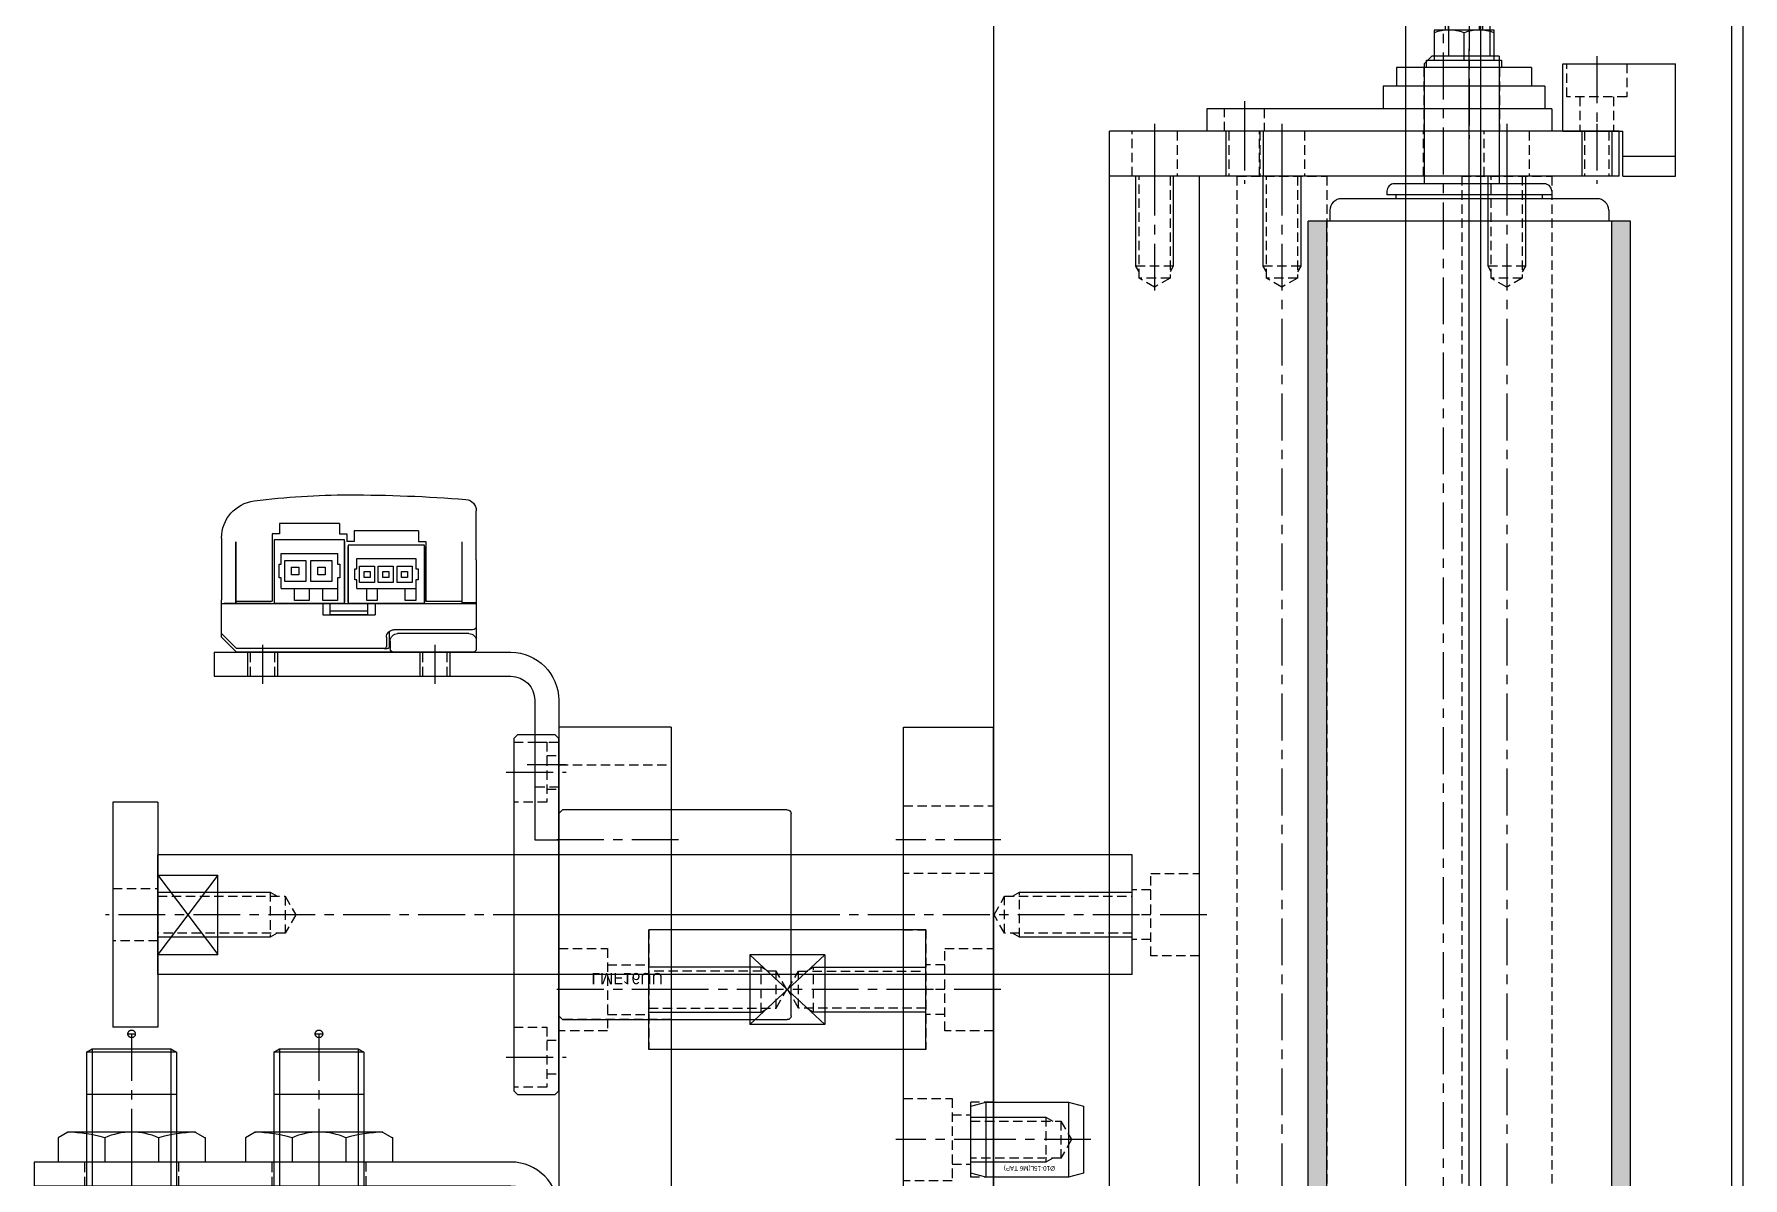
# Model space of a CAD drawing. Header units: inches. Extents: x 0 to 77285, y -118 to 40065.
# Drawn here: x 4380.1 to 4608.1, y 21730.5 to 21883 of the extents above; entities that cross this region are included whole.
import ezdxf
from ezdxf.enums import TextEntityAlignment as Align

# ---------------------------------------------------------------- set-up
doc = ezdxf.new("R2010")
doc.units = ezdxf.units.IN
doc.header["$LTSCALE"] = 5
doc.header["$MEASUREMENT"] = 0
doc.linetypes.add('CENTER', pattern=[2, 1.25, -0.25, 0.25, -0.25])
doc.linetypes.add('HIDDEN', pattern=[0.375, 0.25, -0.125])
for name, color, linetype in [('11', 1, 'CENTER'), ('22', 2, 'HIDDEN'), ('44', 4, 'Continuous'), ('55', 5, 'Continuous'), ('77', 40, 'HIDDEN'), ('A', 8, 'Continuous'), ('B', 123, 'Continuous'), ('BOM-T', 4, 'Continuous'), ('G', 231, 'Continuous'), ('T', 3, 'Continuous'), ('Y', 60, 'Continuous')]:
    doc.layers.add(name, color=color, linetype=linetype)
doc.styles.get("Standard").update_dxf_attribs({"font": 'arial.ttf'})

# ---------------------------------------------------------------- blocks, each defined once
blk = doc.blocks.new('A$Cf3caff21')
for p, q in [((-105.5, -170), (-105.5, -7330)), ((-50.5, -170), (-50.5, -7330)), ((-40.5, -170), (-40.5, -7330)), ((-7, -170), (-7, -7330))]:
    blk.add_line(p, q)
at = {"layer": '11'}
blk.add_line((-45.5, -170), (-45.5, -7330), dxfattribs=at)
at = {"layer": 'B'}
blk.add_line((-5.5, -170), (-5.5, -7330), dxfattribs=at)
blk = doc.blocks.new('A$Cd39330c3E')
for p, q in [((-6, 10.1), (-6, -11.5)), ((-6, 10.1), (-3, 10.1)), ((-3, 11), (0, 11)), ((-3, 11), (-3, -35)), ((0, 11), (0, -35)), ((-8.5, 8.3), (-8.5, -9.7)), ((-8.5, 8.3), (-6, 8.3)), ((-9.5, 3.3), (-13.5, 3.3)), ((-13.5, 3.3), (-13.5, -4.7)), ((-9.5, -5.7), (-9.5, 4.3)), ((-9.5, 4.3), (-8.5, 4.3)), ((-9.5, -4.7), (-9.5, 3.3)), ((-8.5, 4.3), (-8.5, -5.7)), ((-15.57, 1.8), (-16, 1.37)), ((-16, 1.37), (-16, -2.77)), ((-13.5, 1.8), (-15.57, 1.8)), ((-15.57, 1.8), (-15.57, -3.2)), ((-9.5, -0.7), (-13.14, -0.7)), ((-16, -2.77), (-15.57, -3.2)), ((-15.57, -3.2), (-13.5, -3.2)), ((-13.5, -4.7), (-9.5, -4.7)), ((-8.5, -5.7), (-9.5, -5.7)), ((-8.5, -9.7), (-6, -9.7)), ((-6, -11.5), (-3, -11.5)), ((-3, -35), (0, -35))]:
    blk.add_line(p, q)
for centre in [(-7.72, 1.3), (-7.72, -2.7)]:
    blk.add_arc(centre, 5.78, 159.7438, 200.2562)
at = {"layer": '11'}
for p, q in [((-17, 0), (1, 0)), ((-4, -30), (1, -30))]:
    blk.add_line(p, q, dxfattribs=at)
at = {"layer": '22'}
for p, q in [((-8.5, 4.05), (0, 4.05)), ((-8.5, -6.05), (0, -6.05)), ((-3, -27.35), (0, -27.35)), ((0, -32.65), (-3, -32.65))]:
    blk.add_line(p, q, dxfattribs=at)
at = {"layer": 'T'}
for p, q in [((-13.5, 1.37), (-16, 1.37)), ((-13.5, -2.77), (-16, -2.77))]:
    blk.add_line(p, q, dxfattribs=at)
blk = doc.blocks.new('A$Ce961e380')
h = blk.add_hatch(color=256)
h.dxf.hatch_style = 1
h.paths.add_polyline_path([(177.5, 0), (-177.5, 0), (-177.5, -2.5), (177.5, -2.5)])
h.paths.add_polyline_path([(177.5, -40.5), (-177.5, -40.5), (-177.5, -43), (177.5, -43)])
for p, q in [((177.5, 0), (-177.5, 0)), ((-177.5, 0), (-177.5, -43)), ((-180.5, -4.44), (-180.5, -38.56)), ((-178.96, -2.9), (-177.5, -2.9)), ((177.5, -2.5), (-177.5, -2.5)), ((-181.5, -10.5), (-181, -10.5)), ((-181, -10.5), (-181, -32.5)), ((-182.5, -11.5), (-182.5, -31.5)), ((-180.5, -11.75), (-181, -11.75)), ((-199.5, -17.5), (-182.5, -17.5)), ((-199.5, -17.5), (-199.5, -26.5)), ((-204.63, -18.75), (-199.5, -18.75)), ((-199.5, -24.25), (-205.21, -24.25)), ((-199.5, -26.5), (-198.5, -27.5)), ((-198.5, -27.5), (-182.5, -27.5)), ((-180.5, -31.25), (-181, -31.25)), ((-181.5, -32.5), (-181, -32.5)), ((-178.96, -40.1), (-177.5, -40.1)), ((177.5, -40.5), (-177.5, -40.5)), ((177.5, -43), (-177.5, -43))]:
    blk.add_line(p, q)
for centre, radius, start, end in [((-178.96, -4.44), 1.54, 90, 180), ((-181.5, -11.5), 1, 90, 180), ((-181.5, -31.5), 1, 180, 270), ((-178.96, -38.56), 1.54, 180, 270)]:
    blk.add_arc(centre, radius, start, end)
at = {"layer": '11'}
blk.add_line((200.5, -21.5), (-200.5, -21.5), dxfattribs=at)
blk = doc.blocks.new('A$C413fe28c')
for p, q in [((0, 71, 0), (0, 3, 0)), ((6, 71), (0, 71)), ((6, 71, 0), (6, 3, 0)), ((6, 3, 0), (0, 3, 0))]:
    blk.add_line(p, q)
at = {"layer": '11'}
for p, q in [((-1, 68), (7, 68)), ((-1, 56, 0), (7, 56, 0)), ((7, 51, 0), (-1, 51, 0)), ((-1, 26, 0), (7, 26, 0)), ((-1, 21, 0), (7, 21, 0)), ((-1, 9, 0), (7, 9, 0))]:
    blk.add_line(p, q, dxfattribs=at)
at = {"layer": '22'}
for p, q in [((0, 69.62), (6, 69.62)), ((0, 66.38), (6, 66.38)), ((0, 59, 0), (6, 59, 0)), ((6, 53, 0), (0, 53, 0)), ((0, 29, 0), (6, 29, 0)), ((0, 23.07, 0), (6, 23.07, 0)), ((6, 23, 0), (0, 23, 0)), ((0, 18.93, 0), (6, 18.93, 0)), ((0, 12, 0), (6, 12, 0)), ((6, 6, 0), (0, 6, 0))]:
    blk.add_line(p, q, dxfattribs=at)
at = {"layer": '77'}
blk.add_line((6, 44.9, 0), (0, 44.9, 0), dxfattribs=at)
at = {"layer": 'T'}
for p, q in [((0, 70), (6, 70)), ((0, 66), (6, 66)), ((0, 23.5, 0), (6, 23.5, 0)), ((0, 18.5, 0), (6, 18.5, 0))]:
    blk.add_line(p, q, dxfattribs=at)
blk = doc.blocks.new('A$C00f3e74d')
for p, q in [((6, 10.5), (-9, 10.5)), ((-9, -4.5, 0), (-9, 10.5, 0)), ((3.36, 10.5), (3.36, 3.5)), ((6, 3.5, 0), (6, 10.5, 0)), ((6, 3.5), (0, 3.5)), ((0, -4.5), (0, 3.5)), ((0, -4.5), (-9, -4.5))]:
    blk.add_line(p, q)
at = {"layer": '11'}
blk.add_line((-10, 0), (2, 0), dxfattribs=at)
at = {"layer": '22'}
for p, q in [((-9, 4), (-4.6, 4)), ((-4.6, 4), (-4.6, -4)), ((-4.6, 2.25), (0, 2.25)), ((-4.6, -2.25), (0, -2.25)), ((-4.6, -4), (-9, -4))]:
    blk.add_line(p, q, dxfattribs=at)
blk = doc.blocks.new('A$C57a92363')
for p, q in [((367, 0, 2129.45), (0, 0, 2129.45)), ((0, 0, 2129.45), (0, -12, 2129.45)), ((367, -12, 2129.45), (0, -12, 2129.45))]:
    blk.add_line(p, q)
at = {"layer": '11'}
for p, q in [((98.5, 1, 2129.45), (98.5, -13, 2129.45)), ((-1, -6, 2129.45), (15.79, -6, 2129.45))]:
    blk.add_line(p, q, dxfattribs=at)
at = {"layer": '22'}
for p, q in [((93, -6.5, 2129.45), (93, 0, 2129.45)), ((104, 0, 2129.45), (104, -6.5, 2129.45)), ((0, -3.93, 2129.45), (13.6, -3.93, 2129.45)), ((12, -3.5, 2129.45), (12, -8.5, 2129.45)), ((13.6, -3.93, 2129.45), (14.79, -6, 2129.45)), ((13.6, -3.93, 2129.45), (13.6, -8.07, 2129.45)), ((14.79, -6, 2129.45), (13.6, -8.07, 2129.45)), ((104, -6.5, 2129.45), (93, -6.5, 2129.45)), ((95.2, -6.5, 2129.45), (95.2, -9, 2129.45)), ((101.8, -6.5, 2129.45), (101.8, -9, 2129.45)), ((13.6, -8.07, 2129.45), (0, -8.07, 2129.45)), ((106.5, -9, 2129.45), (90.5, -9, 2129.45)), ((90.5, -9, 2129.45), (90.5, -12, 2129.45)), ((106.5, -9, 2129.45), (106.5, -12, 2129.45))]:
    blk.add_line(p, q, dxfattribs=at)
at = {"layer": 'T'}
for p, q in [((0, -3.5, 2129.45), (12, -3.5, 2129.45)), ((12, -3.5, 2129.45), (12.75, -3.93, 2129.45)), ((12, -8.5, 2129.45), (0, -8.5, 2129.45)), ((12.75, -8.07, 2129.45), (12, -8.5, 2129.45))]:
    blk.add_line(p, q, dxfattribs=at)
blk = doc.blocks.new('A$C638f0059')
h = blk.add_hatch(color=256)
h.dxf.hatch_style = 1
h.paths.add_polyline_path([(290, -40.5), (0, -40.5), (0, -43), (290, -43)])
h.paths.add_polyline_path([(177.5, 0), (0, 0), (0, -2.5), (177.5, -2.5)])
h.paths.add_polyline_path([(290, 0), (177.5, 0), (177.5, -2.5), (290, -2.5)])
for p, q in [((0, 0), (0, -43)), ((290, 0), (0, 0)), ((-3, -4.44), (-3, -38.56)), ((-1.46, -2.9), (0, -2.9)), ((290, -2.5), (0, -2.5)), ((-4, -10.5), (-3.5, -10.5)), ((-3.5, -10.5), (-3.5, -32.5)), ((-5, -11.5), (-5, -31.5)), ((-3, -11.75), (-3.5, -11.75)), ((-22, -17.5), (-5, -17.5)), ((-22, -17.5), (-22, -26.5)), ((-27.13, -18.75), (-22, -18.75)), ((-22, -24.25), (-27.71, -24.25)), ((-22, -26.5), (-21, -27.5)), ((-21, -27.5), (-5, -27.5)), ((-3, -31.25), (-3.5, -31.25)), ((-4, -32.5), (-3.5, -32.5)), ((-1.46, -40.1), (0, -40.1)), ((290, -40.5), (0, -40.5)), ((290, -43), (0, -43))]:
    blk.add_line(p, q)
for centre, radius, start, end in [((-1.46, -4.44), 1.54, 90, 180), ((-4, -11.5), 1, 90, 180), ((-4, -31.5), 1, 180, 270), ((-1.46, -38.56), 1.54, 180, 270)]:
    blk.add_arc(centre, radius, start, end)
at = {"layer": '11'}
blk.add_line((313, -21.5), (-23, -21.5), dxfattribs=at)
blk = doc.blocks.new('A$Cb8b4a96a')
for p, q in [((0, -6), (0, 6)), ((0, 6), (367, 6)), ((0, -6), (367, -6))]:
    blk.add_line(p, q)
at = {"layer": '11'}
blk.add_line((-1, 0), (368, 0), dxfattribs=at)
at = {"layer": '22'}
for p, q in [((12, 2.5), (12, -2.5)), ((0, 2.07), (13.6, 2.07)), ((13.6, 2.07), (14.79, 0)), ((13.6, 2.07), (13.6, -2.07)), ((14.79, 0), (13.6, -2.07)), ((13.6, -2.07), (0, -2.07))]:
    blk.add_line(p, q, dxfattribs=at)
at = {"layer": 'T'}
for p, q in [((0, 2.5), (12, 2.5)), ((12, 2.5), (12.75, 2.07)), ((12.75, -2.07), (12, -2.5)), ((12, -2.5), (0, -2.5))]:
    blk.add_line(p, q, dxfattribs=at)
blk = doc.blocks.new('A$C873b79c8')
for p, q in [((0, -6), (0, 6)), ((0, 6), (302, 6, 0)), ((0, -6), (302, -6, 0))]:
    blk.add_line(p, q)
at = {"layer": '11'}
blk.add_line((-1, 0), (303, 0, 0), dxfattribs=at)
at = {"layer": '22'}
for p, q in [((12, 2.5), (12, -2.5)), ((0, 2.07), (13.6, 2.07)), ((13.6, 2.07), (14.79, 0)), ((13.6, 2.07), (13.6, -2.07)), ((14.79, 0), (13.6, -2.07)), ((13.6, -2.07), (0, -2.07))]:
    blk.add_line(p, q, dxfattribs=at)
at = {"layer": 'T'}
for p, q in [((0, 2.5), (12, 2.5)), ((12, 2.5), (12.75, 2.07)), ((12.75, -2.07), (12, -2.5)), ((12, -2.5), (0, -2.5))]:
    blk.add_line(p, q, dxfattribs=at)
blk = doc.blocks.new('A$Cec0c863b')
for p, q in [((8, 0), (-8, 0)), ((-8, 0), (-8, -130)), ((8, 0), (8, -130)), ((5.29, -122), (-5.29, -122)), ((-5.29, -130), (-5.29, -122)), ((5.29, -130), (5.29, -122)), ((8, -130), (-8, -130))]:
    blk.add_line(p, q)
at = {"layer": '11'}
blk.add_line((0, 1), (0, -131), dxfattribs=at)
at = {"layer": '22'}
for p, q in [((-2.46, -17), (-2.46, 0)), ((2.46, 0), (2.46, -17)), ((3, -15), (-3, -15)), ((0, -18.42), (-2.46, -17)), ((2.46, -17), (-2.46, -17)), ((2.46, -17), (0, -18.42)), ((-2.46, -113), (0, -111.58)), ((0, -111.58), (2.46, -113)), ((-2.46, -130), (-2.46, -113)), ((-2.46, -113), (2.46, -113)), ((2.46, -113), (2.46, -130)), ((-3, -115), (3, -115))]:
    blk.add_line(p, q, dxfattribs=at)
at = {"layer": 'A'}
for p, q in [((-5.29, -122), (5.29, -130)), ((-5.29, -130), (5.29, -122))]:
    blk.add_line(p, q, dxfattribs=at)
at = {"layer": 'T'}
for p, q in [((-3, -15), (-3, 0)), ((3, 0), (3, -15)), ((-2.46, -15.94), (-3, -15)), ((3, -15), (2.46, -15.94)), ((-3, -115), (-2.46, -114.06)), ((-3, -130), (-3, -115)), ((2.46, -114.06), (3, -115)), ((3, -115), (3, -130))]:
    blk.add_line(p, q, dxfattribs=at)
blk = doc.blocks.new('A$C362a6d6b')
for p, q in [((-15, 0), (15, 0)), ((-15, 0), (-15, -6)), ((15, 0), (15, -6)), ((-15, -6), (15, -6))]:
    blk.add_line(p, q)
at = {"layer": '11'}
blk.add_line((0, 1), (0, -7), dxfattribs=at)
at = {"layer": '22'}
for p, q in [((-3.5, -6), (-3.5, 0)), ((3.5, 0), (3.5, -6))]:
    blk.add_line(p, q, dxfattribs=at)
blk = doc.blocks.new('A$C5cd82ed8')
for name, p in [('A$C413fe28c', (0, 0, 0)), ('A$C57a92363', (6, 15)), ('A$Cec0c863b', (104.5, 6, 2129.45)), ('A$C362a6d6b', (104.5, -124, 2129.45))]:
    blk.add_blockref(name, p)
at = {"layer": '22'}
for p in [(6, 56, 0), (6, 26, 0)]:
    blk.add_blockref('A$Cb8b4a96a', p, dxfattribs=at)
at = {"layer": '44'}
blk.add_blockref('A$Cd39330c3E', (0, 51), dxfattribs=at)
at = {"layer": '55'}
for name, p in [('A$Ce961e380', (189.5, 72.5)), ('A$C638f0059', (12, 72.5))]:
    blk.add_blockref(name, p, dxfattribs=at)
at = {"layer": '77'}
for p in [(6, 56, 0), (6, 26, 0)]:
    blk.add_blockref('A$C873b79c8', p, dxfattribs=at)
at = {"layer": 'G'}
blk.add_blockref('A$C00f3e74d', (0, 68), dxfattribs=at)
blk = doc.blocks.new('A$C348276db')
for p, q in [((15, 15, 3256.04), (15, 0, 3256.04)), ((15, 15, 3256.04), (235, 15, 3256.04)), ((26, 15, 3256.04), (26, 0, 3256.04)), ((54, 15, 3256.04), (54, 0, 3256.04)), ((91.68, 0, 3256.04), (91.68, 15, 3256.04)), ((98.32, 0, 3256.04), (98.32, 15, 3256.04)), ((102, 0, 3256.04), (102, 15, 3256.04)), ((148, 0, 3256.04), (148, 15, 3256.04)), ((151.68, 0, 3256.04), (151.68, 15, 3256.04)), ((158.32, 0, 3256.04), (158.32, 15, 3256.04)), ((196, 15, 3256.04), (196, 0, 3256.04)), ((224, 15, 3256.04), (224, 0, 3256.04)), ((235, 15, 3256.04), (235, 0, 3256.04)), ((15, 0, 3256.04), (235, 0, 3256.04))]:
    blk.add_line(p, q)
at = {"layer": '11'}
for p, q in [((40, 16, 3256.04), (40, -1, 3256.04)), ((95, -1, 3256.04), (95, 16, 3256.04)), ((125, -2, 3256.04), (125, 17, 3256.04)), ((155, -1, 3256.04), (155, 16, 3256.04)), ((210, 16, 3256.04), (210, -1, 3256.04))]:
    blk.add_line(p, q, dxfattribs=at)
at = {"layer": 'T'}
for p, q in [((91, 0, 3256.04), (91, 15, 3256.04)), ((99, 0, 3256.04), (99, 15, 3256.04)), ((151, 0, 3256.04), (151, 15, 3256.04)), ((159, 0, 3256.04), (159, 15, 3256.04))]:
    blk.add_line(p, q, dxfattribs=at)
blk = doc.blocks.new('A$Ccf0fb916')
for p, q in [((-24, 5.5), (-23.5, 6)), ((-24, 0.5), (-24, 5.5)), ((-23.5, 6), (23.5, 6)), ((23.5, 6), (24, 5.5)), ((24, 5.5), (24, 0.5)), ((-23.5, 0), (-24, 0.5)), ((23.5, 0), (-23.5, 0)), ((-13.5, 0), (-14, -0.5)), ((14, -0.5), (13.5, 0)), ((24, 0.5), (23.5, 0)), ((-14, -30.5), (-14, -0.5)), ((14, -0.5), (14, -30.5)), ((13.5, -31), (-13.5, -31))]:
    blk.add_line(p, q)
for centre, start, end in [((-13.5, -30.5), 180, 270), ((13.5, -30.5), 270, 360)]:
    blk.add_arc(centre, 0.5, start, end)
at = {"layer": '11'}
for p, q in [((-19, 7), (-19, -1)), ((0, -32), (0, 7)), ((19, 7), (19, -1))]:
    blk.add_line(p, q, dxfattribs=at)
at = {"layer": '22'}
for p, q in [((-23, 6), (-23, 1.6)), ((-15, 1.6), (-15, 6)), ((15, 6), (15, 1.6)), ((23, 1.6), (23, 6)), ((-23, 1.6), (-15, 1.6)), ((-21.25, 1.6), (-21.25, 0)), ((-16.75, 1.6), (-16.75, 0)), ((15, 1.6), (23, 1.6)), ((16.75, 1.6), (16.75, 0)), ((21.25, 1.6), (21.25, 0))]:
    blk.add_line(p, q, dxfattribs=at)
at = {"layer": 'BOM-T', "color": 4}
blk.add_text('LMF16UU', height=1.5, rotation=270, dxfattribs=at).set_placement((8.52, -4.36), align=Align.MIDDLE_LEFT)
blk = doc.blocks.new('A$C155e952e')
for p, q in [((-4, 18.31), (-3.24, 19.63)), ((-4, 18.31), (-4, 1.31)), ((-3.24, 19.63), (0, 19.63)), ((0, 19.63), (0, 0)), ((-3.24, 13.41), (0, 13.41)), ((-3.24, 6.22), (0, 6.22)), ((-4, 1.31), (-3.24, 0)), ((-3.24, 0), (0, 0))]:
    blk.add_line(p, q)
for centre, radius, start, end in [((17.82, 19.18), 21.84, 182.2649, 195.323), ((4.92, 9.81), 8.92, 156.1938, 179.9413), ((4.92, 9.82), 8.92, 180.0587, 203.8062), ((17.82, 0.45), 21.84, 164.677, 177.7351)]:
    blk.add_arc(centre, radius, start, end)
for p in [(-4, 18.31), (-4, 18.31), (-3.24, 19.63), (-4, 1.31)]:
    blk.add_point(p)
blk = doc.blocks.new('A$Ce7fb24a1')
for p, q in [((2.9, 5.25), (3.33, 6)), ((2.9, -5.25), (2.9, 5.25)), ((3.33, 6), (34, 6)), ((3.33, 6), (3.33, -6)), ((34.4, 5.3), (34, 6)), ((34, 6), (34, 3.32)), ((34.4, 5.3), (34.4, -5.3)), ((34.4, 5), (34.9, 5)), ((34.4, 5), (38.9, 5)), ((34.9, 5), (34.9, -5)), ((34.9, 4.92), (36.9, 4.3)), ((24.4, 3.32), (34.4, 3.32)), ((24.4, 3.32), (24.4, -3.32)), ((36.9, 4.3), (36.9, -4.3)), ((36.9, 4.3), (39.4, 4.3)), ((39.4, -4.5), (39.4, 4.5)), ((39.4, 3.5), (39.9, 3.5)), ((39.4, 2.9), (39.9, 2.9)), ((39.9, -4.05), (39.9, 4.05)), ((40.7, -3.76), (40.7, 3.76)), ((40.7, 2.9), (41.2, 2.9)), ((41.2, -3.6), (41.2, 3.6)), ((42, -3.39), (42, 3.39)), ((42, 2.75), (42.5, 2.75)), ((42.5, -3.29), (42.5, 3.29)), ((43.3, -3.15), (43.3, 3.15)), ((43.8, -3.09), (43.8, 3.1)), ((44.6, -3.03), (44.6, 3.03)), ((44.6, 2.75), (45.1, 2.75)), ((45.1, 2.9), (45.9, 2.9)), ((45.1, 2.9), (45.1, -2.9)), ((45.9, 2.9), (45.9, -2.9)), ((46.4, 2.9), (47.6, 2.9)), ((46.4, 2.9), (46.4, -2.9)), ((48.1, -2.4), (48.1, 2.4)), ((42, 2.07), (42.5, 2.07)), ((44.6, 2.07), (45.1, 2.07)), ((48.1, 2), (65.2, 2)), ((42, -2.08), (42.5, -2.08)), ((44.6, -2.08), (45.1, -2.08)), ((48.1, -2), (65.2, -2)), ((24.4, -3.32), (34.4, -3.32)), ((34, -3.32), (34, -6)), ((36.9, -4.3), (34.9, -4.92)), ((36.9, -4.3), (39.4, -4.3)), ((39.4, -2.9), (39.9, -2.9)), ((39.4, -3.5), (39.9, -3.5)), ((40.7, -2.9), (41.2, -2.9)), ((42, -2.75), (42.5, -2.75)), ((44.6, -2.75), (45.1, -2.75)), ((45.1, -2.9), (45.9, -2.9)), ((46.4, -2.9), (47.6, -2.9)), ((3.33, -6), (2.9, -5.25)), ((3.33, -6), (34, -6)), ((34.4, -5.3), (34, -6)), ((34.4, -5), (38.9, -5))]:
    blk.add_line(p, q)
for centre, radius, start, end in [((38.9, 4.5), 0.5, 0, 90), ((45.27, 17.52), 14.5, 248.279, 251.645), ((45.27, 17.52), 14.5, 253.714, 256.982), ((45.27, 17.52), 14.5, 259.002, 262.207), ((45.27, 17.52), 14.5, 264.196, 267.367), ((47.6, 2.4), 0.5, 0, 90), ((43.55, 1.45), 0.25, 180, 270), ((43.55, 1.45), 0.25, 270, 0), ((46.15, 1.05), 0.25, 180, 0), ((65.2, 1), 1, 90, 270), ((65.2, -1), 1, 270, 90), ((43.55, -1.45), 0.25, 90, 180), ((43.55, -1.45), 0.25, 0, 90), ((46.15, -1.05), 0.25, 0, 180), ((38.9, -4.5), 0.5, 270, 0), ((45.27, -17.52), 14.5, 108.355, 111.721), ((45.27, -17.52), 14.5, 103.018, 106.286), ((45.27, -17.52), 14.5, 97.7934, 100.998), ((45.27, -17.52), 14.5, 92.6334, 95.8036), ((47.6, -2.4), 0.5, 270, 0)]:
    blk.add_arc(centre, radius, start, end)
at = {"layer": '11'}
for p, q in [((0.9, -0.5), (0.9, 0.5)), ((0.9, 0), (66.93, 0))]:
    blk.add_line(p, q, dxfattribs=at)
blk.add_circle((0.9, 0), 0.5, dxfattribs=at)
at = {"layer": 'A'}
for p, q in [((9, 6), (9, -6)), ((32.5, 6), (32.5, -6)), ((24.4, 3.32), (34.4, -3.32)), ((24.4, -3.32), (34.4, 3.32))]:
    blk.add_line(p, q, dxfattribs=at)
at = {"layer": 'T'}
for p, q in [((2.9, 5.25), (34.4, 5.25)), ((2.9, -5.25), (34.4, -5.25))]:
    blk.add_line(p, q, dxfattribs=at)
blk = doc.blocks.new('A$C6a460ffd')
for p, q in [((4.8, 51.5), (28.4, 51.5)), ((28.4, 51.5), (28.4, 48.3)), ((4.8, 48.3), (28.4, 48.3)), ((-1.6, 45.1), (-1.6, -18.5)), ((1.6, 45.1), (1.6, -18.5)), ((-1.6, -18.5), (1.6, -18.5))]:
    blk.add_line(p, q)
for radius in [6.4, 3.2]:
    blk.add_arc((4.8, 45.1), radius, 90, 180)
at = {"layer": '11'}
for p, q in [((18.4, 52.5), (18.4, 47.3)), ((-2.6, 19.5), (2.6, 19.5)), ((-2.6, -5.5), (2.6, -5.5))]:
    blk.add_line(p, q, dxfattribs=at)
at = {"layer": '22'}
for p, q in [((15.4, 48.3), (15.4, 51.5)), ((21.4, 51.5), (21.4, 48.3)), ((-1.6, 25.75), (1.6, 25.75)), ((1.6, 13.25), (-1.6, 13.25)), ((-1.6, 0.75), (1.6, 0.75)), ((1.6, -11.75), (-1.6, -11.75))]:
    blk.add_line(p, q, dxfattribs=at)
blk = doc.blocks.new('A$C35e5d4fbE')
for p, q in [((-2, 33.5), (-2, 2)), ((4.5, 34), (-1.5, 34)), ((0.5, 33), (0.5, 23.5)), ((1, 33.5), (1, 23)), ((10.32, 34), (1.5, 34)), ((4.5, 20.5), (4.5, 34)), ((4.5, 0), (4.5, 34)), ((4.6, 34), (4.6, 32.1)), ((4.6, 32.1), (12.73, 32.1)), ((4.6, 32.1), (12.73, 32.1)), ((4.8, 27.27), (4.8, 32.1)), ((10.32, 34), (16.89, 34)), ((4.5, 27.07), (12.3, 27.07)), ((4.5, 27.07), (4.5, 16.92)), ((12.1, 27.07), (4.7, 27.07)), ((12.8, 27.27), (4.8, 27.27)), ((7.65, 25.92), (4.9, 25.92)), ((4.9, 25.92), (4.9, 24.52)), ((6.5, 18.07), (6.5, 25.92)), ((9.5, 25.42), (7.3, 25.42)), ((7.3, 25.42), (7.3, 23.42)), ((9.15, 26.22), (7.65, 26.22)), ((7.65, 26.22), (7.65, 25.92)), ((9.15, 25.92), (9.15, 26.22)), ((10.5, 25.92), (9.15, 25.92)), ((9.5, 23.42), (9.5, 25.42)), ((10.5, 18.07), (10.5, 25.92)), ((12.3, 27.07), (12.3, 16.92)), ((12.8, 26.27), (12.8, 27.27)), ((14.2, 26.27), (12.8, 26.27)), ((14.2, 26.27), (14.2, 17.7)), ((4.9, 24.52), (6.5, 24.52)), ((7.3, 23.42), (9.5, 23.42)), ((9.5, 22.92), (7.3, 22.92)), ((7.3, 22.92), (7.3, 20.92)), ((8.8, 24.82), (8, 24.82)), ((8, 24.82), (8, 24.02)), ((8, 24.02), (8.8, 24.02)), ((8.8, 24.02), (8.8, 24.82)), ((9.5, 20.92), (9.5, 22.92)), ((-0.5, 22.5), (-1.5, 22.5)), ((-1.5, 21.7), (-1.5, 22.1)), ((-1.5, 21.7), (-1.5, 2)), ((-1.2, 22.4), (0.8, 22.4)), ((0, 22), (-1.2, 22)), ((6.5, 20.77), (4.9, 20.77)), ((4.9, 20.77), (4.9, 19.37)), ((7.3, 20.92), (9.5, 20.92)), ((8.8, 22.32), (8, 22.32)), ((8, 22.32), (8, 21.52)), ((8, 21.52), (8.8, 21.52)), ((8.8, 21.52), (8.8, 22.32)), ((3, 13.5), (3, 20.5)), ((4.5, 20.5), (3, 20.5)), ((3, 19.5), (3, 14.5)), ((4.5, 19.5), (3, 19.5)), ((3.5, 19.5), (3.5, 14.5)), ((4.9, 19.37), (6.5, 19.37)), ((9.5, 20.42), (7.3, 20.42)), ((7.3, 20.42), (7.3, 18.42)), ((7.3, 18.42), (9.5, 18.42)), ((8.8, 19.82), (8, 19.82)), ((8, 19.82), (8, 19.02)), ((8, 19.02), (8.8, 19.02)), ((8.8, 19.02), (8.8, 19.82)), ((9.5, 18.42), (9.5, 20.42)), ((12.3, 16.92), (4.5, 16.92)), ((4.5, 16.43), (13, 16.43)), ((4.5, 16.43), (4.5, 7.03)), ((4.7, 16.92), (12.1, 16.92)), ((12.8, 16.43), (4.7, 16.43)), ((6.5, 18.07), (7.65, 18.07)), ((7.65, 18.07), (7.65, 17.77)), ((7.65, 17.77), (9.15, 17.77)), ((9.15, 17.77), (9.15, 18.07)), ((9.15, 18.07), (10.5, 18.07)), ((14.2, 17.7), (12.8, 17.7)), ((12.8, 17.7), (12.8, 16.7)), ((13.8, 16.7), (12.8, 16.7)), ((13, 16.43), (13, 7.03)), ((13.8, 15.75), (13.8, 16.7)), ((3, 14.5), (4.5, 14.5)), ((4.5, 14.71), (4.5, 14.71)), ((7.95, 15.48), (4.9, 15.48)), ((4.9, 15.48), (4.9, 13.53)), ((6.5, 7.98), (6.5, 15.48)), ((10.25, 14.73), (7.45, 14.73)), ((7.45, 14.73), (7.45, 11.93)), ((9.75, 15.78), (7.95, 15.78)), ((7.95, 15.78), (7.95, 15.48)), ((9.35, 13.83), (8.35, 13.83)), ((8.35, 13.83), (8.35, 12.83)), ((9.35, 12.83), (9.35, 13.83)), ((9.75, 15.48), (9.75, 15.78)), ((11.2, 15.48), (9.75, 15.48)), ((10.25, 11.93), (10.25, 14.73)), ((11.2, 7.98), (11.2, 15.48)), ((15, 15.75), (13.8, 15.75)), ((15.2, 15.75), (13.8, 15.75)), ((15.2, 15.75), (15.2, 7.75)), ((4.5, 13.5), (3, 13.5)), ((4.5, 0), (4.5, 13.5)), ((4.9, 13.53), (6.5, 13.53)), ((6.5, 11.68), (4.9, 11.68)), ((4.9, 11.68), (4.9, 9.73)), ((7.45, 11.93), (10.25, 11.93)), ((8.35, 12.83), (9.35, 12.83)), ((4.9, 9.73), (6.5, 9.73)), ((10.25, 11.23), (7.45, 11.23)), ((7.45, 11.23), (7.45, 8.43)), ((9.35, 10.33), (8.35, 10.33)), ((8.35, 10.33), (8.35, 9.33)), ((8.35, 9.33), (9.35, 9.33)), ((9.35, 9.33), (9.35, 10.33)), ((10.25, 8.43), (10.25, 11.23)), ((13, 7.03), (4.5, 7.03)), ((6.5, 7.98), (7.95, 7.98)), ((7.45, 8.43), (10.25, 8.43)), ((7.95, 7.98), (7.95, 7.68)), ((7.95, 7.68), (9.75, 7.68)), ((9.75, 7.68), (9.75, 7.98)), ((9.75, 7.98), (11.2, 7.98)), ((15.2, 7.75), (13.8, 7.75)), ((13.8, 7.75), (13.8, 6.75)), ((4.5, 6.56), (4.5, 0.36)), ((4.8, 1.9), (4.8, 6.75)), ((13.8, 6.75), (4.8, 6.75)), ((0, 0), (-2, 2)), ((-1.5, 2), (0.5, 0)), ((0, 0), (4.5, 0)), ((4.5, 1.9), (12.73, 1.9)), ((4.8, 1.9), (4.5, 1.9)), ((12.73, 1.9), (4.8, 1.9)), ((0.5, 0), (5, 0)), ((13.24, 0), (5, 0))]:
    blk.add_line(p, q)
for centre, radius, start, end in [((-1.5, 33.5), 0.5, 90, 180), ((-0.5, 33), 1, 0, 90), ((1.5, 33.5), 0.5, 90, 180), ((16.89, 32.5), 1.5, 4.4785, 90), ((-181, 17), 200, 0, 4.4785), ((-1.5, 23), 0.5, 180, 270), ((-0.5, 23.5), 1, 270, 0), ((0, 23), 1, 270, 0), ((-1.2, 22.1), 0.3, 90, 180), ((-1.2, 21.7), 0.3, 90, 180), ((-81, 17), 100, 352.7433, 0), ((13.24, 5), 5, 270, 352.7433)]:
    blk.add_arc(centre, radius, start, end)
blk = doc.blocks.new('A$Cdbf0f8cdE')
for p, q in [((18.6, 0), (0, 0)), ((0, -3.2), (0, 0)), ((18.6, -3.2), (0, -3.2)), ((21.8, -46), (21.8, -6.4)), ((25, -46), (25, -6.4)), ((25, -46), (21.8, -46))]:
    blk.add_line(p, q)
for radius in [6.4, 3.2]:
    blk.add_arc((18.6, -6.4), radius, 0, 90)
at = {"layer": '11'}
for p, q in [((10, 1), (10, -4.2)), ((20.8, -16.5), (26, -16.5)), ((20.8, -39.5), (26, -39.5))]:
    blk.add_line(p, q, dxfattribs=at)
at = {"layer": '22'}
for p, q in [((7, 0), (7, -3.2)), ((13, -3.2), (13, 0)), ((21.8, -14.88), (25, -14.88)), ((21.8, -18.12), (25, -18.12)), ((21.8, -37.88), (25, -37.88)), ((21.8, -41.12), (25, -41.12))]:
    blk.add_line(p, q, dxfattribs=at)
at = {"layer": 'T'}
for p, q in [((21.8, -14.5), (25, -14.5)), ((21.8, -18.5), (25, -18.5)), ((21.8, -37.5), (25, -37.5)), ((21.8, -41.5), (25, -41.5))]:
    blk.add_line(p, q, dxfattribs=at)
blk = doc.blocks.new('A$Cb0f354e5')
for p, q in [((13, 37, 0), (-3, 37, 0)), ((-3, 37, 0), (-3, 0)), ((13, 37, 0), (13, 0)), ((0.34, 23.5, 0), (9.66, 23.5, 0)), ((0.34, 23.5, 0), (0.34, 13.5, 0)), ((9.66, 23.5, 0), (9.66, 13.5, 0)), ((0.34, 13.5, 0), (9.66, 13.5, 0)), ((13, 0), (-3, 0))]:
    blk.add_line(p, q)
at = {"layer": '11'}
blk.add_line((5, 38, 0), (5, -1), dxfattribs=at)
at = {"layer": '22'}
for p, q in [((2.54, 20, 0), (2.54, 37, 0)), ((7.46, 37, 0), (7.46, 20, 0)), ((8, 22, 0), (2, 22, 0)), ((5, 18.58, 0), (2.54, 20, 0)), ((7.46, 20, 0), (2.54, 20, 0)), ((5, 18.42, 0), (2.54, 17, 0)), ((7.46, 20, 0), (5, 18.58, 0)), ((7.46, 17, 0), (5, 18.42, 0)), ((2.54, 17, 0), (2.54, 0, 0)), ((7.46, 17, 0), (2.54, 17, 0)), ((7.46, 0, 0), (7.46, 17, 0)), ((8, 15, 0), (2, 15, 0))]:
    blk.add_line(p, q, dxfattribs=at)
at = {"layer": 'A'}
for p, q in [((9.66, 13.5, 0), (0.34, 23.5, 0)), ((0.34, 13.5, 0), (9.66, 23.5, 0))]:
    blk.add_line(p, q, dxfattribs=at)
at = {"layer": 'T'}
for p, q in [((2, 22, 0), (2, 37, 0)), ((8, 37, 0), (8, 22, 0)), ((2.54, 21.06, 0), (2, 22, 0)), ((8, 22, 0), (7.46, 21.06, 0)), ((2.54, 15.94, 0), (2, 15, 0)), ((2, 15, 0), (2, 0, 0)), ((8, 15, 0), (7.46, 15.94, 0)), ((8, 0, 0), (8, 15, 0))]:
    blk.add_line(p, q, dxfattribs=at)
blk = doc.blocks.new('A$Ca7f64d89')
for p, q in [((110, 0, 0), (-110, 0, 0)), ((-110, -12, 0), (-110, 0, 0)), ((110, -12, 0), (110, 0, 0)), ((110, -12, 0), (-110, -12, 0))]:
    blk.add_line(p, q)
at = {"layer": '11'}
for p, q in [((-95, 1, 0), (-95, -13, 0)), ((-75, 1), (-75, -13)), ((-55, 1, 0), (-55, -13, 0)), ((0, 1, 0), (0, -13, 0)), ((55, 1, 0), (55, -13, 0)), ((75, 1), (75, -13)), ((95, 1, 0), (95, -13, 0))]:
    blk.add_line(p, q, dxfattribs=at)
at = {"layer": '22'}
for p, q in [((-99.5, -12, 0), (-99.5, 0, 0)), ((-90.5, 0, 0), (-90.5, -12, 0)), ((-60, 0, 0), (-60, -3, 0)), ((-50, 0, 0), (-50, -3, 0)), ((-4.5, -12, 0), (-4.5, 0, 0)), ((4.5, 0, 0), (4.5, -12, 0)), ((50, 0, 0), (50, -3, 0)), ((60, 0, 0), (60, -3, 0)), ((90.5, -12, 0), (90.5, 0, 0)), ((99.5, 0, 0), (99.5, -12, 0)), ((-80.5, -6.5), (-80.5, 0)), ((-69.5, 0), (-69.5, -6.5)), ((69.5, 0), (69.5, -6.5)), ((80.5, -6.5), (80.5, 0)), ((-50, -3, 0), (-60, -3, 0)), ((-58.3, -5.5, 0), (-58.3, -3, 0)), ((-51.7, -5.5, 0), (-51.7, -3, 0)), ((50, -3, 0), (60, -3, 0)), ((51.7, -5.5, 0), (51.7, -3, 0)), ((58.3, -5.5, 0), (58.3, -3, 0)), ((-69.5, -6.5), (-80.5, -6.5)), ((-78.3, -6.5), (-78.3, -9)), ((-71.7, -6.5), (-71.7, -9)), ((-60.5, -12, 0), (-60.5, -5.5, 0)), ((-60.5, -5.5, 0), (-49.5, -5.5, 0)), ((-49.5, -5.5, 0), (-49.5, -12, 0)), ((60.5, -5.5, 0), (49.5, -5.5, 0)), ((49.5, -5.5, 0), (49.5, -12, 0)), ((60.5, -12, 0), (60.5, -5.5, 0)), ((69.5, -6.5), (80.5, -6.5)), ((71.7, -6.5), (71.7, -9)), ((78.3, -6.5), (78.3, -9)), ((-83, -12), (-83, -9)), ((-83, -9), (-67, -9)), ((-67, -9), (-67, -12)), ((83, -9), (67, -9)), ((67, -9), (67, -12)), ((83, -12), (83, -9))]:
    blk.add_line(p, q, dxfattribs=at)
blk = doc.blocks.new('A$Cb505eb30')
for p, q in [((0, 0), (0, -15)), ((0, 0), (220, 0)), ((220, 0), (220, -15)), ((0, -15), (220, -15))]:
    blk.add_line(p, q)
at = {"layer": '11'}
for p, q in [((15, 1), (15, -16)), ((35, 1), (35, -16)), ((110, 1), (110, -16)), ((185, 1), (185, -16)), ((205, 1), (205, -16))]:
    blk.add_line(p, q, dxfattribs=at)
at = {"layer": '22'}
for p, q in [((5, -15), (5, 0)), ((25, 0), (25, -15)), ((27, 0), (27, -3)), ((43, 0), (43, -3)), ((100, -15), (100, 0)), ((120, 0), (120, -15)), ((177, 0), (177, -3)), ((193, 0), (193, -3)), ((195, 0), (195, -15)), ((215, -15), (215, 0)), ((27, -3), (43, -3)), ((31.7, -8.5), (31.7, -3)), ((38.3, -8.5), (38.3, -3)), ((193, -3), (177, -3)), ((181.7, -8.5), (181.7, -3)), ((188.3, -8.5), (188.3, -3)), ((29.5, -15), (29.5, -8.5)), ((29.5, -8.5), (40.5, -8.5)), ((40.5, -8.5), (40.5, -15)), ((190.5, -8.5), (179.5, -8.5)), ((179.5, -8.5), (179.5, -15)), ((190.5, -15), (190.5, -8.5))]:
    blk.add_line(p, q, dxfattribs=at)
blk = doc.blocks.new('A$C38c03a7b')
for p, q in [((-5, 13), (-4.46, 15)), ((-4.46, 15), (4.46, 15)), ((4.46, 15), (5, 13)), ((-5, 2), (-5, 13)), ((-5, 13), (5, 13)), ((5, 13), (5, 2)), ((-4.46, 0), (-5, 2)), ((-5, 2), (5, 2)), ((4.46, 0), (-4.46, 0)), ((5, 2), (4.46, 0))]:
    blk.add_line(p, q)
at = {"layer": '11'}
blk.add_line((0, 16), (0, -1), dxfattribs=at)
at = {"layer": '22'}
for p, q in [((-2.46, 12), (0, 13.42)), ((-2.46, 0), (-2.46, 12)), ((-2.46, 12), (2.46, 12)), ((0, 13.42), (2.46, 12)), ((2.46, 12), (2.46, 0)), ((-3, 10), (3, 10))]:
    blk.add_line(p, q, dxfattribs=at)
at = {"layer": 'T'}
for p, q in [((-3, 10), (-2.46, 10.94)), ((-3, 0), (-3, 10)), ((2.46, 10.94), (3, 10)), ((3, 10), (3, 0))]:
    blk.add_line(p, q, dxfattribs=at)
at = {"layer": 'BOM-T', "color": 4}
blk.add_text('%%C10-15L(M6 TAP)', height=0.6, rotation=270, dxfattribs=at).set_placement((3.84, 11.22), align=Align.MIDDLE_LEFT)
blk = doc.blocks.new('A$C659106b4')
for name, p in [('A$Ca7f64d89', (125, 38, 0)), ('A$Cb0f354e5', (45, -8)), ('A$Cb505eb30', (15, -5))]:
    blk.add_blockref(name, p)
at = {"layer": '44'}
blk.add_blockref('A$C38c03a7b', (70, 35), dxfattribs=at)
at = {"layer": '44', "xscale": -1, "rotation": 180}
blk.add_blockref('A$Ccf0fb916', (40, -20), dxfattribs=at)
at = {"layer": '55', "xscale": -1}
blk.add_blockref('A$C35e5d4fbE', (3, -65), dxfattribs=at)
at = {"layer": '55'}
for name, p in [('A$C155e952e', (73, -61.81)), ('A$Ce7fb24a1', (55, -52)), ('A$C155e952e', (73, -86.81)), ('A$Ce7fb24a1', (55, -77))]:
    blk.add_blockref(name, p, dxfattribs=at)
at = {"layer": '77'}
blk.add_blockref('A$C348276db', (0, -20, -3256.04), dxfattribs=at)
at = {"layer": 'Y', "xscale": -1}
blk.add_blockref('A$Cdbf0f8cdE', (30, -20), dxfattribs=at)
at = {"layer": 'Y'}
blk.add_blockref('A$C6a460ffd', (74.6, -71.5), dxfattribs=at)
blk = doc.blocks.new('A$C3e1dc9d3')
for name, p in [('A$C5cd82ed8', (-189.5, 12.5, -2129.45)), ('A$C659106b4', (-125, -38, 0))]:
    blk.add_blockref(name, p)

msp = doc.modelspace()

# ---------------------------------------------------------------- block references
msp.add_blockref('A$Cf3caff21', (4613.63583863, 22980.55047629))
at = {"rotation": 270}
msp.add_blockref('A$C3e1dc9d3', (4508.13583863, 21680.55112449), dxfattribs=at)

doc.saveas('drawing.dxf')
